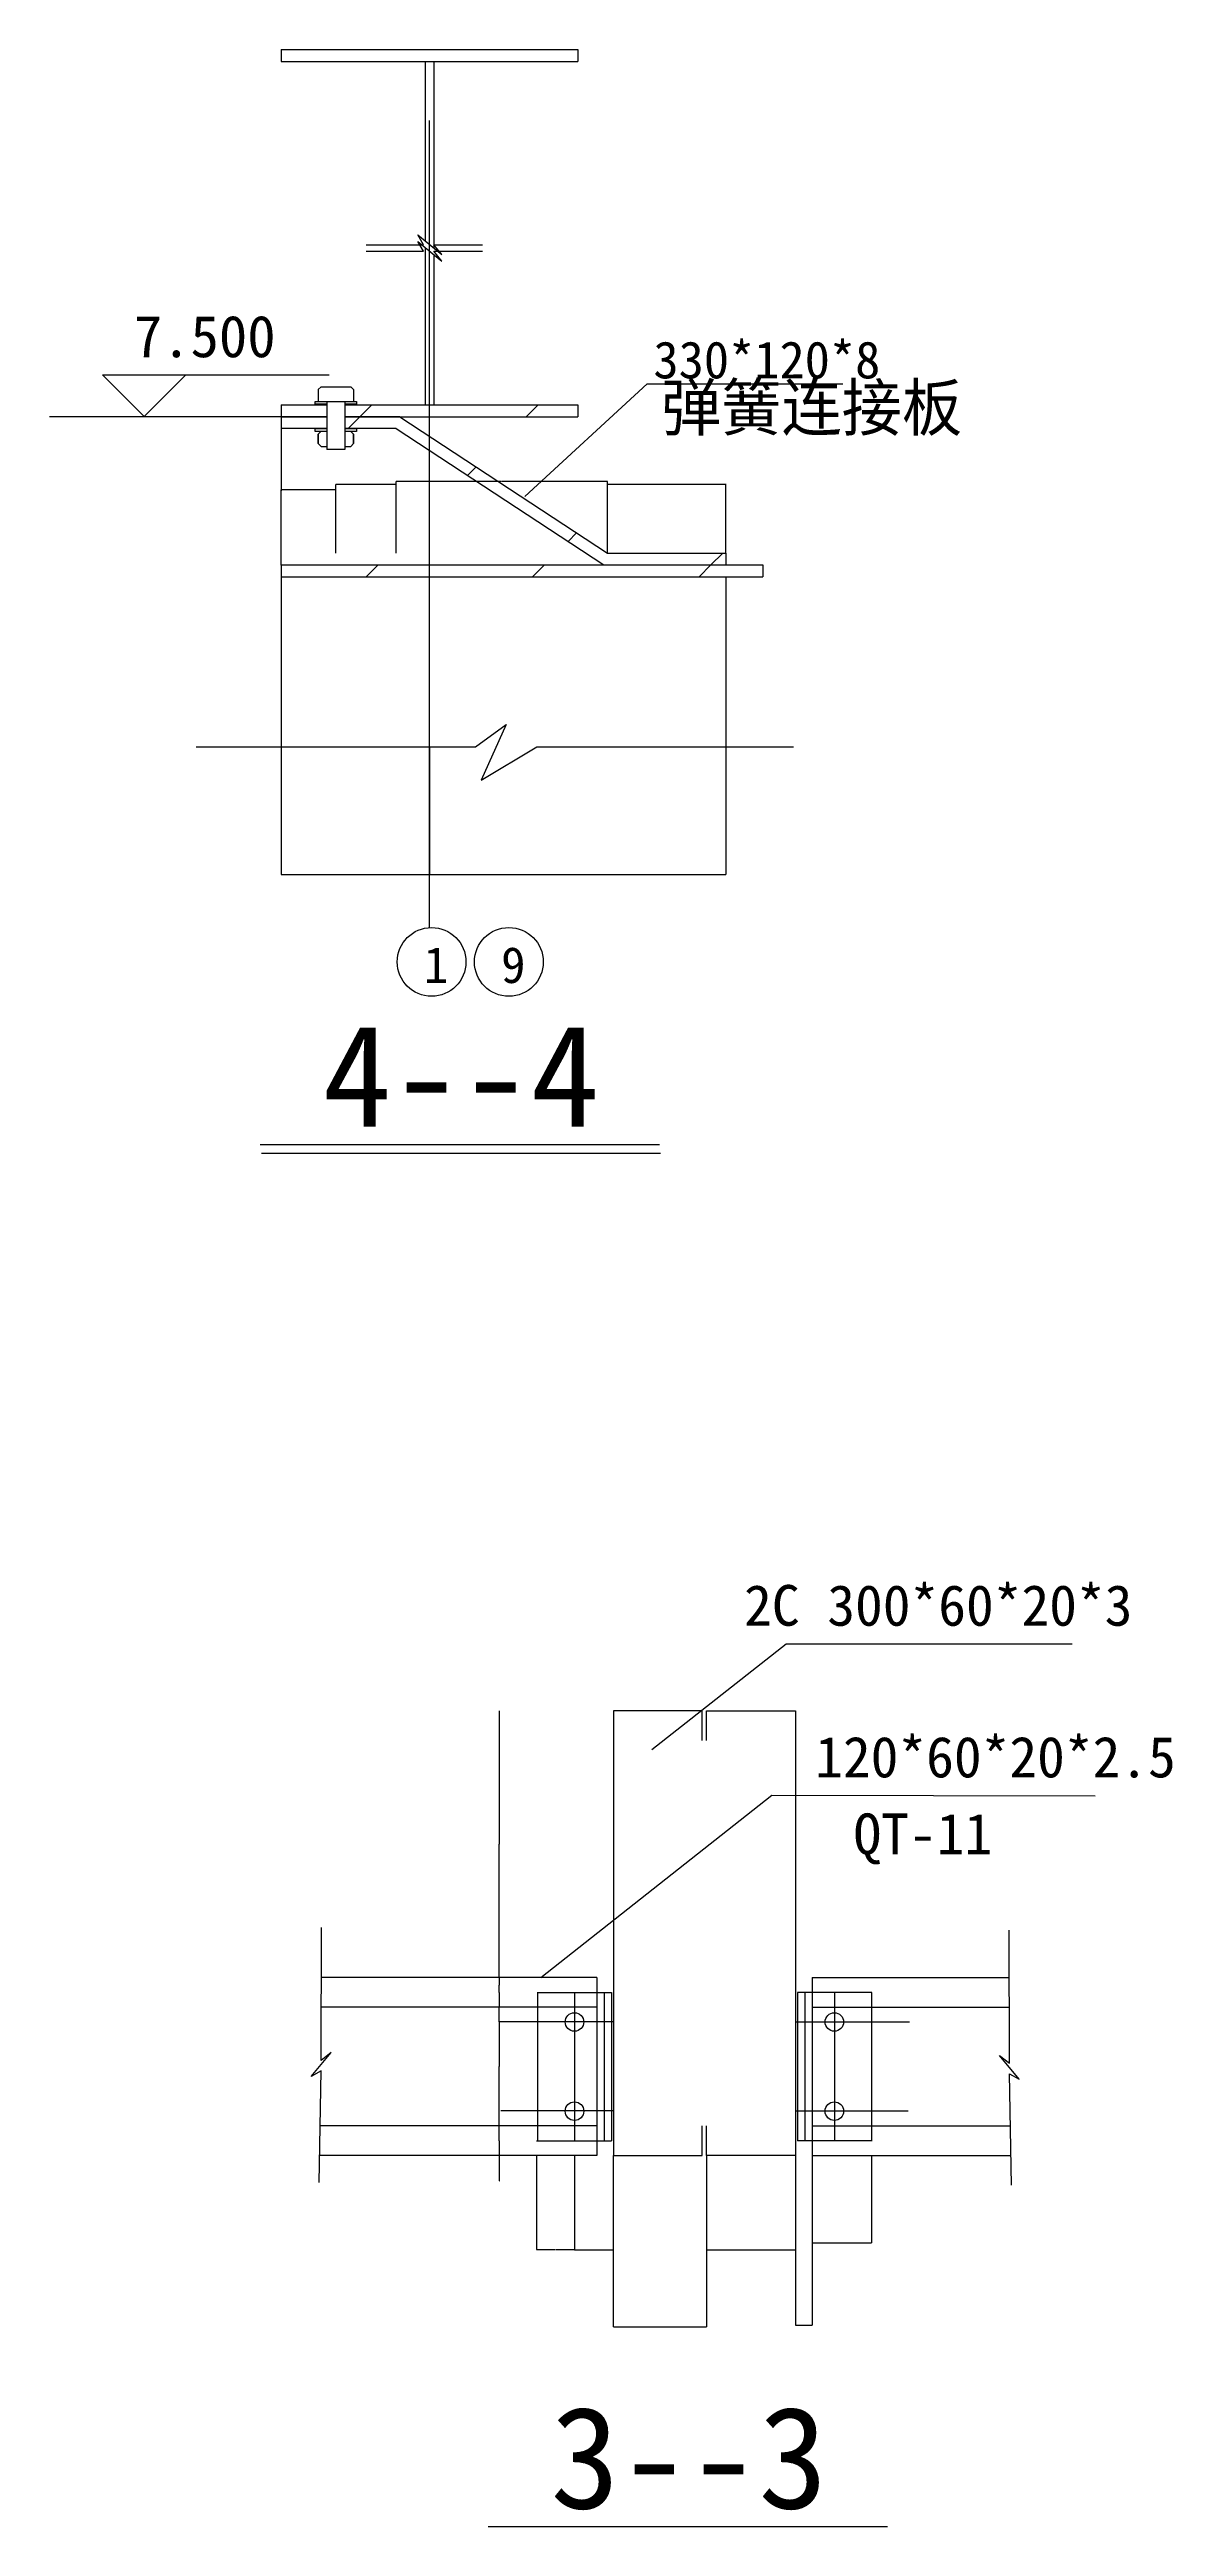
# Model space of a CAD drawing. Header units: metres. Extents: x 1551 to 37884, y 3562 to 29485.
# Drawn here: x 11272 to 17332, y 15029 to 28400 of the extents above; entities that cross this region are included whole.
import ezdxf

# ---------------------------------------------------------------- set-up
doc = ezdxf.new("R2010")
doc.units = ezdxf.units.M
for name, color, linetype in [('DOTE', 1, 'Continuous'), ('PUB_DIM', 3, 'Continuous'), ('PUB_TEXT', 7, 'Continuous'), ('其它', 1, 'Continuous'), ('柱', 5, 'Continuous'), ('梁', 6, 'Continuous'), ('连接板', 3, 'Continuous')]:
    doc.layers.add(name, color=color, linetype=linetype)
doc.dimstyles.get("Standard").update_dxf_attribs({"dimtxt": 2.5, "dimasz": 2.5, "dimexe": 1.25, "dimexo": 0.625, "dimtad": 1, "dimcen": 2.5, "dimazin": 3, "dimtfac": 1, "dimtmove": 0, "dimatfit": 3})

# ---------------------------------------------------------------- blocks, each defined once
blk = doc.blocks.new('_CLOSEDFILLED')
at = {"color": 0, "linetype": 'BYBLOCK'}
blk.add_solid([(-1, 0), (0, 0), (-1, 0)], dxfattribs=at)
blk = doc.blocks.new('*D45')
for p, q in [((13699.07, 17110.79), (13699.07, 16893.94)), ((13699.07, 17032.79), (13699.07, 16893.94)), ((13698.82, 16893.94), (13698.57, 16893.94)), ((13699.07, 16893.94), (13699.07, 16893.94)), ((13699.32, 16893.94), (13699.57, 16893.94))]:
    blk.add_line(p, q)
at = {"layer": 'Defpoints'}
for p in [(13699.07, 17110.79), (13699.07, 17032.79), (13699.07, 16893.94)]:
    blk.add_point(p, dxfattribs=at)
at = {"layer": 'PUB_DIM', "xscale": 0.25, "yscale": 0.25}
blk.add_blockref('_CLOSEDFILLED', (13699.07, 16893.94), dxfattribs=at)
at = {"layer": 'PUB_DIM', "xscale": 0.25, "yscale": 0.25, "rotation": 180}
blk.add_blockref('_CLOSEDFILLED', (13699.07, 16893.94), dxfattribs=at)
at = {"layer": 'PUB_DIM', "insert": (13699.07, 16895.065), "char_height": 1, "attachment_point": 5}
blk.add_mtext('10', dxfattribs=at)
blk = doc.blocks.new('*D46')
for p, q in [((13698.82, 17288.51), (13698.57, 17288.51)), ((13699.07, 17110.79), (13699.07, 17288.51)), ((13699.07, 17272.79), (13699.07, 17288.51)), ((13699.07, 17288.51), (13699.07, 17288.51)), ((13699.32, 17288.51), (13699.57, 17288.51))]:
    blk.add_line(p, q)
at = {"layer": 'Defpoints'}
for p in [(13699.07, 17288.51), (13699.07, 17272.79), (13699.07, 17110.79)]:
    blk.add_point(p, dxfattribs=at)
at = {"layer": 'PUB_DIM', "xscale": 0.25, "yscale": 0.25}
blk.add_blockref('_CLOSEDFILLED', (13699.07, 17288.51), dxfattribs=at)
at = {"layer": 'PUB_DIM', "xscale": 0.25, "yscale": 0.25, "rotation": 180}
blk.add_blockref('_CLOSEDFILLED', (13699.07, 17288.51), dxfattribs=at)
at = {"layer": 'PUB_DIM', "insert": (13699.07, 17289.635), "char_height": 1, "attachment_point": 5}
blk.add_mtext('20', dxfattribs=at)
blk = doc.blocks.new('*D47')
for p, q in [((13699.07, 17752.79), (13699.07, 17512.79)), ((13698.82, 17512.79), (13698.57, 17512.79)), ((13699.07, 17272.79), (13699.07, 17512.79)), ((13699.07, 17512.79), (13699.07, 17512.79)), ((13699.32, 17512.79), (13699.57, 17512.79))]:
    blk.add_line(p, q)
at = {"layer": 'Defpoints'}
for p in [(13699.07, 17752.79), (13699.07, 17512.79), (13699.07, 17272.79)]:
    blk.add_point(p, dxfattribs=at)
at = {"layer": 'PUB_DIM', "xscale": 0.25, "yscale": 0.25}
blk.add_blockref('_CLOSEDFILLED', (13699.07, 17512.79), dxfattribs=at)
at = {"layer": 'PUB_DIM', "xscale": 0.25, "yscale": 0.25, "rotation": 180}
blk.add_blockref('_CLOSEDFILLED', (13699.07, 17512.79), dxfattribs=at)
at = {"layer": 'PUB_DIM', "insert": (13699.07, 17513.915), "char_height": 1, "attachment_point": 5}
blk.add_mtext('60', dxfattribs=at)
blk = doc.blocks.new('*D48')
for p, q in [((13698.82, 17831.79), (13698.57, 17831.79)), ((13699.07, 17910.79), (13699.07, 17831.79)), ((13699.07, 17752.79), (13699.07, 17831.79)), ((13699.07, 17831.79), (13699.07, 17831.79)), ((13699.32, 17831.79), (13699.57, 17831.79))]:
    blk.add_line(p, q)
at = {"layer": 'Defpoints'}
for p in [(13699.07, 17910.79), (13699.07, 17831.79), (13699.07, 17752.79)]:
    blk.add_point(p, dxfattribs=at)
at = {"layer": 'PUB_DIM', "xscale": 0.25, "yscale": 0.25}
blk.add_blockref('_CLOSEDFILLED', (13699.07, 17831.79), dxfattribs=at)
at = {"layer": 'PUB_DIM', "xscale": 0.25, "yscale": 0.25, "rotation": 180}
blk.add_blockref('_CLOSEDFILLED', (13699.07, 17831.79), dxfattribs=at)
at = {"layer": 'PUB_DIM', "insert": (13699.07, 17832.915), "char_height": 1, "attachment_point": 5}
blk.add_mtext('20', dxfattribs=at)
blk = doc.blocks.new('*D49')
for p, q in [((13698.82, 17951.79), (13698.57, 17951.79)), ((13699.07, 17992.79), (13699.07, 17951.79)), ((13699.07, 17910.79), (13699.07, 17951.79)), ((13699.07, 17951.79), (13699.07, 17951.79)), ((13699.32, 17951.79), (13699.57, 17951.79))]:
    blk.add_line(p, q)
at = {"layer": 'Defpoints'}
for p in [(13699.07, 17992.79), (13699.07, 17951.79), (13699.07, 17910.79)]:
    blk.add_point(p, dxfattribs=at)
at = {"layer": 'PUB_DIM', "xscale": 0.25, "yscale": 0.25}
blk.add_blockref('_CLOSEDFILLED', (13699.07, 17951.79), dxfattribs=at)
at = {"layer": 'PUB_DIM', "xscale": 0.25, "yscale": 0.25, "rotation": 180}
blk.add_blockref('_CLOSEDFILLED', (13699.07, 17951.79), dxfattribs=at)
at = {"layer": 'PUB_DIM', "insert": (13699.07, 17952.915), "char_height": 1, "attachment_point": 5}
blk.add_mtext('10', dxfattribs=at)
blk = doc.blocks.new('*D50')
for p, q in [((13699.07, 19432.79), (13699.07, 18712.79)), ((13698.82, 18712.79), (13698.57, 18712.79)), ((13699.07, 17992.79), (13699.07, 18712.79)), ((13699.07, 18712.79), (13699.07, 18712.79)), ((13699.32, 18712.79), (13699.57, 18712.79))]:
    blk.add_line(p, q)
at = {"layer": 'Defpoints'}
for p in [(13699.07, 19432.79), (13699.07, 18712.79), (13699.07, 17992.79)]:
    blk.add_point(p, dxfattribs=at)
at = {"layer": 'PUB_DIM', "xscale": 0.25, "yscale": 0.25}
blk.add_blockref('_CLOSEDFILLED', (13699.07, 18712.79), dxfattribs=at)
at = {"layer": 'PUB_DIM', "xscale": 0.25, "yscale": 0.25, "rotation": 180}
blk.add_blockref('_CLOSEDFILLED', (13699.07, 18712.79), dxfattribs=at)
at = {"layer": 'PUB_DIM', "insert": (13699.07, 18713.915), "char_height": 1, "attachment_point": 5}
blk.add_mtext('180', dxfattribs=at)
blk = doc.blocks.new('*D51')
for p, q in [((13900.52, 17032.34), (13900.52, 16524.11)), ((14104.52, 17032.34), (14104.52, 16524.11)), ((13900.77, 16524.11), (14001.52, 16524.11)), ((14003.52, 16524.11), (14104.27, 16524.11))]:
    blk.add_line(p, q)
at = {"layer": 'Defpoints'}
for p in [(13900.52, 17032.34), (14104.52, 17032.34), (13900.52, 16524.11)]:
    blk.add_point(p, dxfattribs=at)
at = {"layer": 'PUB_DIM', "xscale": 0.25, "yscale": 0.25, "rotation": 180}
blk.add_blockref('_CLOSEDFILLED', (13900.52, 16524.11), dxfattribs=at)
at = {"layer": 'PUB_DIM', "xscale": 0.25, "yscale": 0.25}
blk.add_blockref('_CLOSEDFILLED', (14104.52, 16524.11), dxfattribs=at)
at = {"layer": 'PUB_DIM', "insert": (14002.52, 16524.11), "char_height": 1, "attachment_point": 5}
blk.add_mtext('25', dxfattribs=at)
blk = doc.blocks.new('*D52')
for p, q in [((14104.52, 17032.34), (14104.52, 16522.22)), ((14314.52, 17032.34), (14314.52, 16522.22)), ((14104.77, 16522.22), (14208.52, 16522.22)), ((14210.52, 16522.22), (14314.27, 16522.22))]:
    blk.add_line(p, q)
at = {"layer": 'Defpoints'}
for p in [(14104.52, 17032.34), (14314.52, 17032.34), (14104.52, 16522.22)]:
    blk.add_point(p, dxfattribs=at)
at = {"layer": 'PUB_DIM', "xscale": 0.25, "yscale": 0.25, "rotation": 180}
blk.add_blockref('_CLOSEDFILLED', (14104.52, 16522.22), dxfattribs=at)
at = {"layer": 'PUB_DIM', "xscale": 0.25, "yscale": 0.25}
blk.add_blockref('_CLOSEDFILLED', (14314.52, 16522.22), dxfattribs=at)
at = {"layer": 'PUB_DIM', "insert": (14209.52, 16522.22), "char_height": 1, "attachment_point": 5}
blk.add_mtext('25', dxfattribs=at)
blk = doc.blocks.new('*D53')
for p, q in [((14314.52, 17032.34), (14314.52, 16106.69)), ((14817.52, 17032.34), (14817.52, 16106.69)), ((14314.77, 16106.69), (14565.02, 16106.69)), ((14567.02, 16106.69), (14817.27, 16106.69))]:
    blk.add_line(p, q)
at = {"layer": 'Defpoints'}
for p in [(14314.52, 17032.34), (14817.52, 17032.34), (14314.52, 16106.69)]:
    blk.add_point(p, dxfattribs=at)
at = {"layer": 'PUB_DIM', "xscale": 0.25, "yscale": 0.25, "rotation": 180}
blk.add_blockref('_CLOSEDFILLED', (14314.52, 16106.69), dxfattribs=at)
at = {"layer": 'PUB_DIM', "xscale": 0.25, "yscale": 0.25}
blk.add_blockref('_CLOSEDFILLED', (14817.52, 16106.69), dxfattribs=at)
at = {"layer": 'PUB_DIM', "insert": (14566.02, 16106.69), "char_height": 1, "attachment_point": 5}
blk.add_mtext('60', dxfattribs=at)
blk = doc.blocks.new('*D54')
for p, q in [((14817.52, 17032.34), (14817.52, 16522.22)), ((15297.52, 17032.34), (15297.52, 16522.22)), ((14817.77, 16522.22), (15056.52, 16522.22)), ((15058.52, 16522.22), (15297.27, 16522.22))]:
    blk.add_line(p, q)
at = {"layer": 'Defpoints'}
for p in [(14817.52, 17032.34), (15297.52, 17032.34), (14817.52, 16522.22)]:
    blk.add_point(p, dxfattribs=at)
at = {"layer": 'PUB_DIM', "xscale": 0.25, "yscale": 0.25, "rotation": 180}
blk.add_blockref('_CLOSEDFILLED', (14817.52, 16522.22), dxfattribs=at)
at = {"layer": 'PUB_DIM', "xscale": 0.25, "yscale": 0.25}
blk.add_blockref('_CLOSEDFILLED', (15297.52, 16522.22), dxfattribs=at)
at = {"layer": 'PUB_DIM', "insert": (15057.52, 16522.22), "char_height": 1, "attachment_point": 5}
blk.add_mtext('60', dxfattribs=at)
blk = doc.blocks.new('*D55')
for p, q in [((15297.52, 17032.34), (15297.52, 16114.92)), ((15387.52, 17032.34), (15387.52, 16114.92)), ((15297.77, 16114.92), (15341.52, 16114.92)), ((15343.52, 16114.92), (15387.27, 16114.92))]:
    blk.add_line(p, q)
at = {"layer": 'Defpoints'}
for p in [(15297.52, 17032.34), (15387.52, 17032.34), (15297.52, 16114.92)]:
    blk.add_point(p, dxfattribs=at)
at = {"layer": 'PUB_DIM', "xscale": 0.25, "yscale": 0.25, "rotation": 180}
blk.add_blockref('_CLOSEDFILLED', (15297.52, 16114.92), dxfattribs=at)
at = {"layer": 'PUB_DIM', "xscale": 0.25, "yscale": 0.25}
blk.add_blockref('_CLOSEDFILLED', (15387.52, 16114.92), dxfattribs=at)
at = {"layer": 'PUB_DIM', "insert": (15342.52, 16114.92), "char_height": 1, "attachment_point": 5}
blk.add_mtext('10', dxfattribs=at)
blk = doc.blocks.new('*D56')
for p, q in [((15387.52, 17032.34), (15387.52, 16560.49)), ((15707.52, 17032.34), (15707.52, 16560.49)), ((15387.77, 16560.49), (15546.52, 16560.49)), ((15548.52, 16560.49), (15707.27, 16560.49))]:
    blk.add_line(p, q)
at = {"layer": 'Defpoints'}
for p in [(15387.52, 17032.34), (15707.52, 17032.34), (15387.52, 16560.49)]:
    blk.add_point(p, dxfattribs=at)
at = {"layer": 'PUB_DIM', "xscale": 0.25, "yscale": 0.25, "rotation": 180}
blk.add_blockref('_CLOSEDFILLED', (15387.52, 16560.49), dxfattribs=at)
at = {"layer": 'PUB_DIM', "xscale": 0.25, "yscale": 0.25}
blk.add_blockref('_CLOSEDFILLED', (15707.52, 16560.49), dxfattribs=at)
at = {"layer": 'PUB_DIM', "insert": (15547.52, 16560.49), "char_height": 1, "attachment_point": 5}
blk.add_mtext('40', dxfattribs=at)
blk = doc.blocks.new('*D59')
for p, q in [((12522.33, 24635.84), (12522.33, 23947.24)), ((13322.33, 24635.84), (13322.33, 23947.24)), ((12522.58, 23947.24), (12920.83, 23947.24)), ((12923.83, 23947.24), (13322.08, 23947.24))]:
    blk.add_line(p, q)
at = {"layer": 'Defpoints'}
for p in [(12522.33, 24635.84), (13322.33, 24635.84), (12522.33, 23947.24)]:
    blk.add_point(p, dxfattribs=at)
at = {"layer": 'PUB_DIM', "xscale": 0.25, "yscale": 0.25, "rotation": 180}
blk.add_blockref('_CLOSEDFILLED', (12522.33, 23947.24), dxfattribs=at)
at = {"layer": 'PUB_DIM', "xscale": 0.25, "yscale": 0.25}
blk.add_blockref('_CLOSEDFILLED', (13322.33, 23947.24), dxfattribs=at)
at = {"layer": 'PUB_DIM', "insert": (12922.33, 23947.24), "char_height": 1, "attachment_point": 5}
blk.add_mtext('100', dxfattribs=at)
blk = doc.blocks.new('*D60')
for p, q in [((13322.33, 24635.84), (13322.33, 23947.24)), ((14922.33, 24635.84), (14922.33, 23947.24)), ((13322.58, 23947.24), (14120.83, 23947.24)), ((14123.83, 23947.24), (14922.08, 23947.24))]:
    blk.add_line(p, q)
at = {"layer": 'Defpoints'}
for p in [(13322.33, 24635.84), (14922.33, 24635.84), (13322.33, 23947.24)]:
    blk.add_point(p, dxfattribs=at)
at = {"layer": 'PUB_DIM', "xscale": 0.25, "yscale": 0.25, "rotation": 180}
blk.add_blockref('_CLOSEDFILLED', (13322.33, 23947.24), dxfattribs=at)
at = {"layer": 'PUB_DIM', "xscale": 0.25, "yscale": 0.25}
blk.add_blockref('_CLOSEDFILLED', (14922.33, 23947.24), dxfattribs=at)
at = {"layer": 'PUB_DIM', "insert": (14122.33, 23947.24), "char_height": 1, "attachment_point": 5}
blk.add_mtext('200', dxfattribs=at)
blk = doc.blocks.new('*D61')
for p, q in [((12522.26, 26416.88), (12522.26, 26016.88)), ((12522.01, 26016.88), (12521.76, 26016.88)), ((12522.26, 25616.88), (12522.26, 26016.88)), ((12522.26, 26016.88), (12522.26, 26016.88)), ((12522.51, 26016.88), (12522.76, 26016.88))]:
    blk.add_line(p, q)
at = {"layer": 'Defpoints'}
for p in [(12522.26, 26416.88), (12522.26, 26016.88), (12522.26, 25616.88)]:
    blk.add_point(p, dxfattribs=at)
at = {"layer": 'PUB_DIM', "xscale": 0.25, "yscale": 0.25}
blk.add_blockref('_CLOSEDFILLED', (12522.26, 26016.88), dxfattribs=at)
at = {"layer": 'PUB_DIM', "xscale": 0.25, "yscale": 0.25, "rotation": 180}
blk.add_blockref('_CLOSEDFILLED', (12522.26, 26016.88), dxfattribs=at)
at = {"layer": 'PUB_DIM', "insert": (12522.26, 26018.005), "char_height": 1, "attachment_point": 5}
blk.add_mtext('100', dxfattribs=at)
blk = doc.blocks.new('*D62')
for p, q in [((14601.47, 26052.46), (14282.22, 26052.46)), ((14282.47, 25681.35), (14282.47, 26052.46)), ((14922.72, 26052.46), (14603.47, 26052.46)), ((14922.47, 25681.35), (14922.47, 26052.46))]:
    blk.add_line(p, q)
at = {"layer": 'Defpoints'}
for p in [(14922.47, 26052.46), (14282.47, 25681.35), (14922.47, 25681.35)]:
    blk.add_point(p, dxfattribs=at)
at = {"layer": 'PUB_DIM', "xscale": 0.25, "yscale": 0.25}
blk.add_blockref('_CLOSEDFILLED', (14282.47, 26052.46), dxfattribs=at)
at = {"layer": 'PUB_DIM', "xscale": 0.25, "yscale": 0.25, "rotation": 180}
blk.add_blockref('_CLOSEDFILLED', (14922.47, 26052.46), dxfattribs=at)
at = {"layer": 'PUB_DIM', "insert": (14602.47, 26052.46), "char_height": 1, "attachment_point": 5}
blk.add_mtext('80', dxfattribs=at)
blk = doc.blocks.new('*D63')
for p, q in [((13711.47, 26068.09), (13143.22, 26068.09)), ((13143.47, 25681.35), (13143.47, 26068.09)), ((14282.72, 26068.09), (13714.47, 26068.09)), ((14282.47, 25681.35), (14282.47, 26068.09))]:
    blk.add_line(p, q)
at = {"layer": 'Defpoints'}
for p in [(14282.47, 26068.09), (13143.47, 25681.35), (14282.47, 25681.35)]:
    blk.add_point(p, dxfattribs=at)
at = {"layer": 'PUB_DIM', "xscale": 0.25, "yscale": 0.25}
blk.add_blockref('_CLOSEDFILLED', (13143.47, 26068.09), dxfattribs=at)
at = {"layer": 'PUB_DIM', "xscale": 0.25, "yscale": 0.25, "rotation": 180}
blk.add_blockref('_CLOSEDFILLED', (14282.47, 26068.09), dxfattribs=at)
at = {"layer": 'PUB_DIM', "insert": (13712.97, 26068.09), "char_height": 1, "attachment_point": 5}
blk.add_mtext('160', dxfattribs=at)
blk = doc.blocks.new('*D64')
for p, q in [((12979.47, 26052.46), (12817.22, 26052.46)), ((12817.47, 25681.35), (12817.47, 26052.46)), ((13143.72, 26052.46), (12981.47, 26052.46)), ((13143.47, 25681.35), (13143.47, 26052.46))]:
    blk.add_line(p, q)
at = {"layer": 'Defpoints'}
for p in [(13143.47, 26052.46), (12817.47, 25681.35), (13143.47, 25681.35)]:
    blk.add_point(p, dxfattribs=at)
at = {"layer": 'PUB_DIM', "xscale": 0.25, "yscale": 0.25}
blk.add_blockref('_CLOSEDFILLED', (12817.47, 26052.46), dxfattribs=at)
at = {"layer": 'PUB_DIM', "xscale": 0.25, "yscale": 0.25, "rotation": 180}
blk.add_blockref('_CLOSEDFILLED', (13143.47, 26052.46), dxfattribs=at)
at = {"layer": 'PUB_DIM', "insert": (12980.47, 26052.46), "char_height": 1, "attachment_point": 5}
blk.add_mtext('40', dxfattribs=at)
blk = doc.blocks.new('*D65')
for p, q in [((12668.97, 26022.28), (12522.22, 26022.28)), ((12522.47, 25681.35), (12522.47, 26022.28)), ((12817.72, 26022.28), (12670.97, 26022.28)), ((12817.47, 25681.35), (12817.47, 26022.28))]:
    blk.add_line(p, q)
at = {"layer": 'Defpoints'}
for p in [(12817.47, 26022.28), (12522.47, 25681.35), (12817.47, 25681.35)]:
    blk.add_point(p, dxfattribs=at)
at = {"layer": 'PUB_DIM', "xscale": 0.25, "yscale": 0.25}
blk.add_blockref('_CLOSEDFILLED', (12522.47, 26022.28), dxfattribs=at)
at = {"layer": 'PUB_DIM', "xscale": 0.25, "yscale": 0.25, "rotation": 180}
blk.add_blockref('_CLOSEDFILLED', (12817.47, 26022.28), dxfattribs=at)
at = {"layer": 'PUB_DIM', "insert": (12669.97, 26022.28), "char_height": 1, "attachment_point": 5}
blk.add_mtext('40', dxfattribs=at)

msp = doc.modelspace()

# ---------------------------------------------------------------- hatches: boundary and pattern name
h = msp.add_hatch()
h.set_pattern_fill('ANSI31', scale=200)
h.paths.add_polyline_path([(13322.26, 26481.35), (13322.26, 26417.35), (14122.26, 26417.35), (14122.26, 26481.35)])
h.paths.add_polyline_path([(13322.26, 26417.35), (13322.26, 26481.35), (12865.13, 26481.35), (12865.13, 26417.35), (13162.26, 26417.35)])
h.paths.add_polyline_path([(12769.13, 26417.35), (12769.13, 26481.35), (12522.26, 26481.35), (12522.26, 26417.35)])
h.paths.add_polyline_path([(13322.26, 25553.35), (13322.26, 25617.35), (12522.26, 25617.35), (12522.26, 25553.35)])
h.paths.add_polyline_path([(15122.26, 25553.35), (15122.26, 25617.35), (13322.26, 25617.35), (13322.26, 25553.35)])
h = msp.add_hatch()
h.set_pattern_fill('ANSI31', scale=200)
h.paths.add_polyline_path([(14263.11, 25617.35), (14922.26, 25617.35), (14922.26, 25681.35), (14282.26, 25681.35), (13322.26, 26312.21), (13322.26, 26235.63)])
h.paths.add_polyline_path([(13322.26, 26235.63), (13322.26, 26312.21), (13162.26, 26417.35), (12865.13, 26417.35), (12865.13, 26353.35), (12929.36, 26353.35), (13143.11, 26353.35)])
h.paths.add_polyline_path([(12522.26, 26417.35), (12522.26, 26353.35), (12769.13, 26353.35), (12769.13, 26417.35)])

# ---------------------------------------------------------------- linework, layer by layer
for p, q in [((12981.44, 27346.5), (13289.62, 27346.5)), ((12981.44, 27310.77), (13289.62, 27310.77)), ((13289.62, 27346.5), (13259.22, 27399.76)), ((13259.22, 27399.76), (13388.41, 27293.24)), ((13289.62, 27310.77), (13259.22, 27364.03)), ((13259.22, 27364.03), (13388.41, 27257.51)), ((13346.62, 27346.5), (13608.76, 27346.5)), ((13388.41, 27293.24), (13346.62, 27346.5)), ((13346.62, 27310.77), (13608.76, 27310.77)), ((13388.41, 27257.51), (13346.62, 27310.77)), ((13836.64, 25986.39), (14497.83, 26595.65)), ((14497.83, 26595.65), (15552.65, 26595.65)), ((13570.3, 24635.84), (13736, 24756.2)), ((13736, 24756.2), (13600.43, 24455.3)), ((12063.99, 24635.84), (13570.3, 24635.84)), ((13600.43, 24455.3), (13901.69, 24635.84)), ((13901.69, 24635.84), (15287.51, 24635.84)), ((12416.38, 22441.71), (14569.14, 22441.71)), ((14522.53, 19223.38), (15246.83, 19794.51)), ((15246.83, 19794.51), (16790.74, 19794.51)), ((13923.29, 17992.34), (15170.59, 18975.88)), ((15170.59, 18975.88), (16915, 18973.62)), ((12738.03, 17545.22), (12738.99, 18263.11)), ((16452.3, 17530.22), (16451.34, 18248.11)), ((14224.85, 17832.34), (12738.43, 17832.34)), ((15387.59, 17832.34), (16451.89, 17832.34)), ((12684.77, 17457.83), (12791.29, 17587.02)), ((12791.29, 17587.02), (12738.03, 17545.22)), ((16505.56, 17442.83), (16399.04, 17572.02)), ((16399.04, 17572.02), (16452.3, 17530.22)), ((12738.03, 17488.22), (12684.77, 17457.83)), ((12726.68, 16885.95), (12738.03, 17488.22)), ((16463.65, 16870.96), (16452.3, 17473.23)), ((16452.3, 17473.23), (16505.56, 17442.83))]:
    msp.add_line(p, q)
for points in [[(12409.13, 22488.8), (14564.27, 22488.8)], [(13638.92, 15029.06), (15794.06, 15029.06)]]:
    msp.add_lwpolyline(points)
for centre in [(13333.7, 23474.89), (13750.77, 23474.89)]:
    msp.add_circle(centre, 185.56)
at = {"layer": 'DOTE'}
msp.add_line((13322.26, 23660.45), (13322.26, 28016.57), dxfattribs=at)
at = {"layer": 'PUB_DIM'}
for p, q in [((11558.23, 26643.15), (12008.23, 26643.15)), ((11783.23, 26418.15), (11558.23, 26643.15)), ((11783.23, 26643.15), (12781.8, 26643.15)), ((12008.23, 26643.15), (11783.23, 26418.15))]:
    msp.add_line(p, q, dxfattribs=at)
at = {"layer": '其它'}
for p, q in [((12721.13, 26563.97), (12737.13, 26579.97)), ((12721.13, 26563.97), (12721.13, 26499.97)), ((12737.13, 26579.97), (12897.13, 26579.97)), ((12769.13, 26499.97), (12769.13, 26240.67)), ((12865.13, 26499.97), (12865.13, 26240.67)), ((12913.13, 26563.97), (12897.13, 26579.97)), ((12913.13, 26563.97), (12913.13, 26499.97)), ((12721.13, 26324.31), (12735.65, 26338.83)), ((12721.13, 26272.34), (12721.13, 26324.31)), ((12721.13, 26324.31), (12721.13, 26272.34)), ((12721.13, 26272.34), (12737.13, 26256.34)), ((12737.13, 26256.34), (12769.13, 26256.34)), ((12865.13, 26240.67), (12769.13, 26240.67)), ((12865.13, 26256.34), (12897.13, 26256.34)), ((12913.13, 26272.34), (12897.13, 26256.34)), ((12913.13, 26324.31), (12898.61, 26338.83)), ((12913.13, 26272.34), (12913.13, 26324.31)), ((12913.13, 26324.31), (12913.13, 26272.34))]:
    msp.add_line(p, q, dxfattribs=at)
for points in [[(12769.13, 26485.45), (12706.08, 26485.45), (12706.08, 26499.97), (12929.36, 26499.97), (12929.36, 26485.45), (12865.13, 26485.45)], [(12769.13, 26338.83), (12706.08, 26338.83), (12706.08, 26353.35), (12769.13, 26353.35)], [(12865.13, 26353.35), (12929.36, 26353.35), (12929.36, 26338.83), (12865.13, 26338.83)]]:
    msp.add_lwpolyline(points, dxfattribs=at)
at = {"layer": '柱'}
for p, q in [((12522.26, 26417.35), (12769.13, 26417.35)), ((12865.13, 26417.35), (13162.26, 26417.35)), ((12522.26, 25553.35), (12522.26, 24635.84)), ((14922.26, 25553.35), (14922.26, 24635.84))]:
    msp.add_line(p, q, dxfattribs=at)
for points in [[(14794.69, 19272.34), (14794.69, 19432.34), (14314.69, 19432.34), (14314.69, 17032.34), (14794.69, 17032.34), (14794.69, 17192.34)], [(14817.59, 19272.34), (14817.59, 19432.34), (15297.59, 19432.34), (15297.59, 17032.34), (14817.59, 17032.34), (14817.59, 17192.34)]]:
    msp.add_lwpolyline(points, dxfattribs=at)
at = {"layer": '梁'}
for p, q in [((12522.26, 28399.87), (12522.26, 28335.87)), ((12522.26, 28399.87), (14122.26, 28399.87)), ((14122.26, 28399.87), (14122.26, 28335.87)), ((12522.26, 28335.87), (14122.26, 28335.87)), ((13298.26, 28335.87), (13298.26, 27367.58)), ((13346.26, 28335.87), (13346.26, 27328)), ((13298.26, 27331.84), (13298.26, 26481.35)), ((13346.26, 27292.26), (13346.26, 26481.35)), ((12522.26, 26481.35), (12769.13, 26481.35)), ((12522.26, 26481.35), (12522.26, 26417.35)), ((12865.13, 26481.35), (14122.26, 26481.35)), ((14122.26, 26481.35), (14122.26, 26417.35)), ((12522.26, 26417.35), (12769.13, 26417.35)), ((12865.13, 26417.35), (14122.26, 26417.35)), ((14224.85, 17992.34), (12738.65, 17992.34)), ((14224.85, 17992.34), (14224.85, 17910.61)), ((15387.59, 17992.34), (16451.68, 17992.34)), ((15387.59, 17992.34), (15387.59, 17910.61)), ((14104.9, 17910.61), (14104.9, 17110.45)), ((14224.85, 17910.61), (14224.85, 17110.45)), ((15387.59, 17910.61), (15387.59, 17110.45)), ((15507.54, 17910.61), (15507.54, 17110.45)), ((14314.69, 17752.34), (13699.07, 17752.34)), ((15297.74, 17752.34), (15913.37, 17752.34)), ((14314.69, 17272.34), (13706.72, 17272.34)), ((15297.74, 17272.34), (15905.72, 17272.34)), ((14224.85, 17192.34), (12732.74, 17192.34)), ((15387.59, 17192.34), (16457.59, 17192.34)), ((14224.85, 17032.34), (12729.72, 17032.34)), ((14224.85, 17110.45), (14224.85, 17032.34)), ((15387.59, 17110.45), (15387.59, 17032.34)), ((15387.59, 17032.34), (16460.61, 17032.34))]:
    msp.add_line(p, q, dxfattribs=at)
at = {"layer": '连接板'}
for p, q in [((12522.26, 26417.35), (11272.07, 26417.35)), ((12522.26, 26417.35), (12522.26, 26353.35)), ((12769.13, 26417.35), (12522.26, 26417.35)), ((12769.13, 26353.35), (12522.26, 26353.35)), ((13162.26, 26417.35), (12865.13, 26417.35)), ((13143.11, 26353.35), (12865.13, 26353.35)), ((13143.11, 26353.35), (14263.11, 25617.35)), ((13162.26, 26417.35), (14282.26, 25681.35)), ((14282.26, 25681.35), (14922.26, 25681.35)), ((14922.26, 25681.35), (14922.26, 25617.35)), ((12522.26, 25617.35), (15122.26, 25617.35)), ((12522.26, 25617.35), (12522.26, 25553.35)), ((12522.26, 25617.35), (12522.26, 25553.35)), ((12522.26, 25553.35), (15122.26, 25553.35)), ((14263.11, 25617.35), (14922.26, 25617.35)), ((15122.26, 25617.35), (15122.26, 25553.35)), ((13902.72, 17910.61), (14304.85, 17910.61)), ((13904.9, 17910.61), (13904.9, 17110.45)), ((14264.85, 17910.61), (14264.85, 17110.45)), ((14304.85, 17910.61), (14304.85, 17110.45)), ((15307.59, 17910.61), (15307.59, 17110.45)), ((15709.71, 17910.61), (15307.59, 17910.61)), ((15347.59, 17910.61), (15347.59, 17110.45)), ((15707.54, 17910.61), (15707.54, 17110.45)), ((13900.29, 17110.45), (14304.85, 17110.45)), ((15712.15, 17110.45), (15307.59, 17110.45))]:
    msp.add_line(p, q, dxfattribs=at)
for centre in [(14104.9, 17752.34), (15507.54, 17752.34), (14104.9, 17270.98), (15507.54, 17270.98)]:
    msp.add_circle(centre, 50, dxfattribs=at)

# ---------------------------------------------------------------- texts
at = {"layer": 'PUB_DIM'}
msp.add_text('7.500', height=225, dxfattribs=at).set_placement((11726.83, 26739.07))
at = {"layer": 'PUB_TEXT'}
for s, height, p in [('330*120*8', 200, (14530.94, 26624.76)), ('弹簧连接板', 250, (14572.1, 26342.55)), ('1', 194.6, (13291.53, 23360.85)), ('9', 194.6, (13708.59, 23360.85)), ('4--4', 550, (12744.8, 22585.52)), ('2C 300*60*20*3', 220.03, (15020.33, 19891.3)), ('120*60*20*2.5', 220.03, (15404.02, 19072.67)), ('QT-11', 220.03, (15610.7, 18657.8)), ('3--3', 550, (13974.59, 15125.78))]:
    msp.add_text(s, height=height, dxfattribs=at).set_placement(p)

# ---------------------------------------------------------------- dimensions: what is measured, and where the dimension line sits
at = {"layer": 'PUB_DIM'}
for base, p1, p2, text, picture, middle in [((12522.26, 26016.88), (12522.26, 26416.88), (12522.26, 25616.88), '100', '*D61', (12522.26, 26018.005)), ((12817.47, 26022.28), (12817.47, 25681.35), (12522.47, 25681.35), '40', '*D65', (12669.97, 26022.28)), ((13143.47, 26052.46), (13143.47, 25681.35), (12817.47, 25681.35), '40', '*D64', (12980.47, 26052.46)), ((14282.47, 26068.09), (14282.47, 25681.35), (13143.47, 25681.35), '160', '*D63', (13712.97, 26068.09)), ((14922.47, 26052.46), (14922.47, 25681.35), (14282.47, 25681.35), '80', '*D62', (14602.47, 26052.46)), ((12522.33, 23947.24), (12522.33, 24635.84), (13322.33, 24635.84), '100', '*D59', (12922.33, 23947.24)), ((13322.33, 23947.24), (13322.33, 24635.84), (14922.33, 24635.84), '200', '*D60', (14122.33, 23947.24)), ((13699.07, 18712.79), (13699.07, 17992.79), (13699.07, 19432.79), '180', '*D50', (13699.07, 18713.915)), ((13699.07, 17951.79), (13699.07, 17910.79), (13699.07, 17992.79), '10', '*D49', (13699.07, 17952.915)), ((13699.07, 17831.79), (13699.07, 17752.79), (13699.07, 17910.79), '20', '*D48', (13699.07, 17832.915)), ((13699.07, 17512.79), (13699.07, 17272.79), (13699.07, 17752.79), '60', '*D47', (13699.07, 17513.915)), ((13699.07, 17288.51), (13699.07, 17110.79), (13699.07, 17272.79), '20', '*D46', (13699.07, 17289.635)), ((13699.07, 16893.94), (13699.07, 17032.79), (13699.07, 17110.79), '10', '*D45', (13699.07, 16895.065)), ((13900.52, 16524.11), (13900.52, 17032.34), (14104.52, 17032.34), '25', '*D51', (14002.52, 16524.11)), ((14104.52, 16522.22), (14104.52, 17032.34), (14314.52, 17032.34), '25', '*D52', (14209.52, 16522.22)), ((14314.52, 16106.69), (14314.52, 17032.34), (14817.52, 17032.34), '60', '*D53', (14566.02, 16106.69)), ((14817.52, 16522.22), (14817.52, 17032.34), (15297.52, 17032.34), '60', '*D54', (15057.52, 16522.22)), ((15297.52, 16114.92), (15297.52, 17032.34), (15387.52, 17032.34), '10', '*D55', (15342.52, 16114.92)), ((15387.52, 16560.49), (15387.52, 17032.34), (15707.52, 17032.34), '40', '*D56', (15547.52, 16560.49))]:
    dim = msp.add_linear_dim(base=base, p1=p1, p2=p2, text=text, dimstyle='Standard', dxfattribs=at)
    dim.commit()
    dim.dimension.update_dxf_attribs({"geometry": picture, "text_midpoint": middle})

doc.saveas('drawing.dxf')
